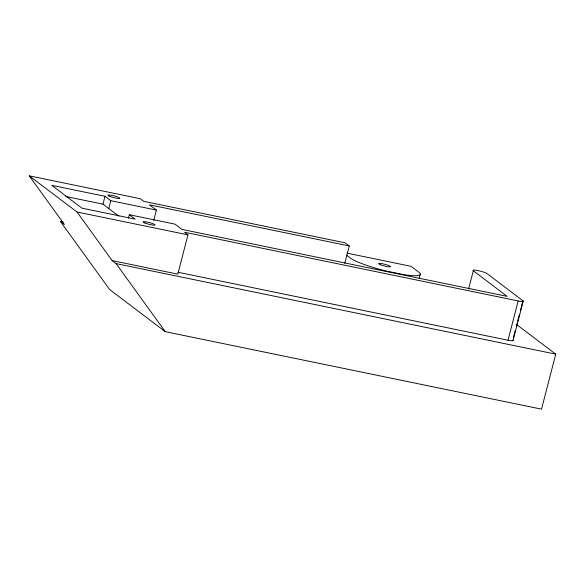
<?xml version="1.0" encoding="UTF-8"?>
<svg xmlns="http://www.w3.org/2000/svg" width="585" height="585" viewBox="0 0 585 585"><rect width="100%" height="100%" fill="white"/><g stroke="black" fill="none" stroke-linecap="round" stroke-linejoin="round"><path stroke-width="0.88" d="M118.755 216.106L102.975 204.158L105.007 196.304L51.802 185.343L81.937 208.158L135.142 219.119L129.343 214.732L128.444 218.22M108.766 208.545L110.799 200.692L105.007 196.304M153.694 220.56L156.4 210.081L149.431 204.816L349.267 245.956L344.792 263.265M521.564 306.014L522.917 300.778A7.378 1.068 14.5 0 1 518.164 300.946L184.553 232.23L187.982 234.856L177.818 274.138L112.137 260.61L77.008 211.997L29.25 175.844L140.224 198.703L143.734 201.342L345.121 242.819L349.267 245.956M419.211 278.365L420.344 273.985M468.57 289.085L473.309 270.753A7.378 1.068 14.5 0 1 478.062 270.584A7.378 1.068 14.5 0 1 486.991 273.575L522.917 300.778M177.972 272.259L508.007 340.236L518.164 300.946M513.44 337.443L515.246 330.459M516.372 326.094L517.052 323.476M517.498 321.728L519.304 314.745M520.438 310.379L521.111 307.761M513.067 340.426L523.224 301.136M516.731 324.616L555.75 354.159L541.527 409.156L165.255 331.658L109.614 289.531L60.438 221.474L63.121 222.029M110.799 200.692L156.4 210.081M347.124 253.159L411.087 266.336L418.809 272.186A36.906 5.331 14.5 0 1 403.533 274.592L385.829 270.943A36.906 5.331 14.5 0 1 350.408 258.095L346.825 255.382M65.732 196.487L102.975 204.158M129.343 214.732L174.944 224.121L181.898 229.386L507.151 296.376L473.309 270.753M77.008 211.997L187.982 234.856M112.137 260.61L116.071 263.594L555.75 354.159M60.438 221.474L64.379 224.457L29.25 175.844M116.071 263.594L165.255 331.658M512.76 340.06A7.378 1.068 14.5 0 1 508.007 340.236M109.79 196.363A6.15 0.885 14.5 0 0 119.662 198.395A6.15 0.885 14.5 0 0 112.115 195.405A6.15 0.885 14.5 0 0 109.79 196.363M145.021 223.039A6.15 0.885 14.5 0 0 154.901 225.071A6.15 0.885 14.5 0 0 147.354 222.081A6.15 0.885 14.5 0 0 145.021 223.039M380.542 264.778A6.15 0.885 14.5 0 0 390.414 266.811A6.15 0.885 14.5 0 0 382.868 263.82A6.15 0.885 14.5 0 0 380.542 264.778"/></g></svg>
